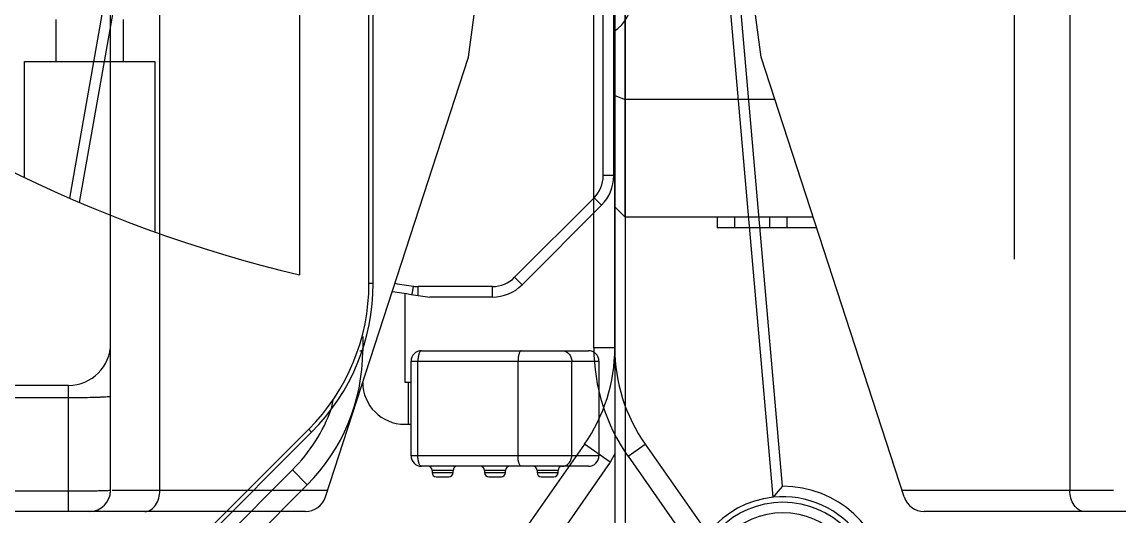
# Model space of a CAD drawing. Header units: millimetres. Extents: x -97344 to -49824, y -57049 to -40247.
# Drawn here: x -64317.9 to -64265.7, y -52851.6 to -52828.1 of the extents above; entities that cross this region are included whole.
import ezdxf

# ---------------------------------------------------------------- set-up
doc = ezdxf.new("R2010")
doc.units = ezdxf.units.MM
doc.header["$LTSCALE"] = 200
doc.linetypes.add('DOT_CENTER', pattern=[14, 12, -1, 0, -1])
for name, color, linetype in [('1', 7, 'Continuous'), ('DIM', 3, 'Continuous'), ('LAY0001', 7, 'Continuous'), ('LAY0012', 7, 'Continuous')]:
    doc.layers.add(name, color=color, linetype=linetype)

# ---------------------------------------------------------------- blocks, each defined once
blk = doc.blocks.new('23-D1020-B_EXTRUSION-MAIN-BODY_BASESTAND-0_5m_Absen-PL__363', base_point=(418.75, -61.98))
at = {"color": 7, "linetype": 'Continuous'}
for p, q in [((419.25, 9.52), (419.25, -47.48)), ((418.75, 9.02), (418.75, -46.98)), ((907.05, -28.338), (907.05, 2.777)), ((907.25, -28.338), (907.25, 2.777)), ((426.282, -38.505), (423.246, -3.803)), ((426.738, -37.98), (423.857, -5.058)), ((880.538, -58.91), (904.18, -35.268)), ((880.679, -59.051), (904.321, -35.409)), ((426.738, -37.98), (426.507, -38.239)), ((426.507, -38.239), (426.282, -38.505))]:
    blk.add_line(p, q, dxfattribs=at)
at = {"color": 140, "linetype": 'Continuous'}
for p, q in [((907.25, -28.338), (907.05, -28.338)), ((904.321, -35.409), (904.18, -35.268))]:
    blk.add_line(p, q, dxfattribs=at)
at = {"color": 7, "linetype": 'Continuous'}
for centre, radius, start, end in [((897.25, -28.338), 9.8, 315, 0), ((897.25, -28.338), 10, 315, 0), ((426.75, -42.98), 5, 279.8574, 90.1426), ((426.75, -42.98), 4.5, 95.9756, 274.0244), ((426.75, -42.98), 4.5, 274.0244, 95.9756)]:
    blk.add_arc(centre, radius, start, end, dxfattribs=at)
blk = doc.blocks.new('23-D1023-B_CURAVLE-PLATE-RIGHT_Absen-PL__364', base_point=(865.652, -91.98))
at = {"color": 7, "linetype": 'Continuous'}
for p, q in [((917.75, -31.394), (917.75, -11.839)), ((918.75, -31.394), (918.75, -11.839)), ((906.75, -30.852), (906.75, -31.545)), ((905.268, -34.281), (905.337, -33.889)), ((920.197, -35.983), (927.871, -46.942)), ((919.378, -36.556), (927.051, -47.516)), ((903.407, -37.202), (896.319, -44.29)), ((904.114, -37.909), (897.026, -44.997))]:
    blk.add_line(p, q, dxfattribs=at)
at = {"color": 140, "linetype": 'Continuous'}
for p, q in [((906.612, -31.545), (906.75, -31.545)), ((918.75, -31.394), (917.75, -31.394)), ((919.378, -36.556), (920.197, -35.983)), ((904.114, -37.909), (903.407, -37.202))]:
    blk.add_line(p, q, dxfattribs=at)
at = {"color": 7, "linetype": 'Continuous'}
for centre, radius, start, end in [((897.75, -31.545), 9, 315, 0), ((926.75, -31.394), 9, 180, 215), ((926.75, -31.394), 8, 180, 215), ((897.75, -31.545), 8, 314.9999, 339.9999)]:
    blk.add_arc(centre, radius, start, end, dxfattribs=at)
blk = doc.blocks.new('CAP-SCREW-CYLINDRICAL-HEAD_DIN-912_M5x16_DIN-912_A2-70_STAINLESS-STEEL_3__370', base_point=(422.5, -47.23))
at = {"color": 7, "linetype": 'Continuous'}
for p, q in [((426.75, -40.671), (424.75, -41.826)), ((428.75, -41.826), (426.75, -40.671)), ((424.75, -41.826), (424.75, -44.135)), ((428.75, -44.135), (428.75, -41.826)), ((424.75, -44.135), (426.75, -45.29)), ((426.75, -45.29), (428.75, -44.135))]:
    blk.add_line(p, q, dxfattribs=at)
blk.add_circle((426.75, -42.98), 4.25, dxfattribs=at)
at = {"color": 140, "linetype": 'Continuous'}
blk.add_circle((426.75, -42.98), 3.75, dxfattribs=at)
at = {"color": 7, "linetype": 'Continuous'}
for start, end in [(90, 150), (30, 90), (150, 210), (330, 30), (210, 270), (270, 330)]:
    blk.add_arc((426.75, -42.98), 2.309, start, end, dxfattribs=at)
blk = doc.blocks.new('Top1', base_point=(668.75, -75.52))
at = {"color": 7, "linetype": 'Continuous'}
for p, q in [((417.303, -35.983), (386.007, -80.678)), ((418.75, -36.446), (418.532, -36.843)), ((418.532, -36.843), (387.236, -81.539))]:
    blk.add_line(p, q, dxfattribs=at)
at = {"color": 140, "linetype": 'Continuous'}
blk.add_line((418.532, -36.843), (417.303, -35.983), dxfattribs=at)
at = {"color": 7, "linetype": 'Continuous'}
blk.add_arc((410.75, -31.394), 8, 325, 0, dxfattribs=at)
at = {"layer": '1', "color": 1, "linetype": 'DOT_CENTER'}
for p, q in [((418.75, 43.169), (418.75, -93.98)), ((918.75, 43.169), (918.75, -93.98))]:
    blk.add_line(p, q, dxfattribs=at)
for name, p in [('23-D1020-B_EXTRUSION-MAIN-BODY_BASESTAND-0_5m_Absen-PL__363', (418.75, -61.98)), ('23-D1023-B_CURAVLE-PLATE-RIGHT_Absen-PL__364', (865.652, -91.98)), ('CAP-SCREW-CYLINDRICAL-HEAD_DIN-912_M5x16_DIN-912_A2-70_STAINLESS-STEEL_3__370', (422.5, -47.23))]:
    blk.add_blockref(name, p)
blk = doc.blocks.new('*U1521')
blk.add_blockref('Top1', (0, -50.114))
blk = doc.blocks.new('*U1522')
at = {"layer": 'DIM', "color": 0, "linetype": 'ByBlock', "lineweight": -2, "transparency": 16777216}
for p in [(5000, 0), (5500, 0)]:
    blk.add_blockref('*U1521', p, dxfattribs=at)
blk = doc.blocks.new('2250')
at = {"color": 7, "linetype": 'Continuous'}
for p, q in [((-45111.781, -64477.34), (-45111.781, -64433.34)), ((-45566.123, -64433.84), (-45566.123, -64477.34)), ((-45109.439, -64477.34), (-45109.439, -64433.84)), ((-45587.781, -64463.84), (-45587.781, -64438.84)), ((-45587.281, -64464.34), (-45587.281, -64438.84)), ((-45580.818, -64456.724), (-45583.18, -64438.786)), ((-45094.743, -64456.724), (-45092.381, -64438.784)), ((-45088.331, -64462.361), (-45088.331, -64438.84)), ((-45087.831, -64462.361), (-45087.831, -64438.84)), ((-45574.006, -64477.649), (-45580.818, -64456.724)), ((-45101.556, -64477.649), (-45094.743, -64456.724)), ((-45587.781, -64458.547), (-45587.281, -64458.736)), ((-45580.163, -64458.736), (-45587.281, -64458.736)), ((-45087.831, -64462.361), (-45088.331, -64462.361)), ((-45088.77, -64463.422), (-45092.549, -64467.2)), ((-45088.77, -64463.422), (-45088.417, -64463.775)), ((-45587.781, -64463.84), (-45587.281, -64464.34)), ((-45088.417, -64463.775), (-45092.195, -64467.554)), ((-45578.339, -64464.34), (-45587.281, -64464.34)), ((-45582.912, -64464.34), (-45582.912, -64464.84)), ((-45582.083, -64464.34), (-45582.083, -64464.84)), ((-45580.426, -64464.34), (-45580.426, -64464.84)), ((-45579.597, -64464.34), (-45579.597, -64464.84)), ((-45578.176, -64464.84), (-45582.912, -64464.84)), ((-45097.429, -64468.018), (-45097.369, -64467.623)), ((-45093.609, -64467.64), (-45097.146, -64467.64)), ((-45097.146, -64468.06), (-45097.146, -64467.64)), ((-45093.609, -64468.14), (-45093.609, -64467.64)), ((-45092.195, -64467.554), (-45092.549, -64467.2)), ((-45097.781, -64467.956), (-45097.781, -64472.19)), ((-45093.609, -64468.14), (-45096.585, -64468.14)), ((-45096.981, -64470.69), (-45089.034, -64470.69)), ((-45097.481, -64471.19), (-45088.534, -64471.19)), ((-45097.481, -64475.69), (-45097.481, -64471.19)), ((-45097.152, -64475.69), (-45097.152, -64471.19)), ((-45092.388, -64475.69), (-45092.388, -64471.19)), ((-45089.831, -64475.69), (-45089.831, -64471.19)), ((-45088.534, -64471.19), (-45088.534, -64475.69)), ((-45113.781, -64472.34), (-45127.042, -64472.34)), ((-45113.781, -64478.34), (-45113.781, -64472.34)), ((-45097.781, -64472.19), (-45097.481, -64472.19)), ((-45097.608, -64474.19), (-45097.608, -64472.19)), ((-45127.042, -64472.919), (-45113.781, -64472.919)), ((-45097.781, -64474.19), (-45097.481, -64474.19)), ((-45088.534, -64475.69), (-45097.481, -64475.69)), ((-45089.034, -64476.19), (-45096.981, -64476.19)), ((-45095.481, -64476.39), (-45096.481, -64476.39)), ((-45096.481, -64476.39), (-45096.481, -64476.49)), ((-45096.481, -64476.49), (-45095.481, -64476.49)), ((-45095.481, -64476.49), (-45095.481, -64476.39)), ((-45092.981, -64476.39), (-45093.981, -64476.39)), ((-45093.981, -64476.39), (-45093.981, -64476.49)), ((-45093.981, -64476.49), (-45092.981, -64476.49)), ((-45092.981, -64476.49), (-45092.981, -64476.39)), ((-45090.481, -64476.39), (-45091.481, -64476.39)), ((-45091.481, -64476.39), (-45091.481, -64476.49)), ((-45091.481, -64476.49), (-45090.481, -64476.49)), ((-45090.481, -64476.49), (-45090.481, -64476.39)), ((-45096.281, -64476.69), (-45095.681, -64476.69)), ((-45093.781, -64476.69), (-45093.181, -64476.69)), ((-45091.281, -64476.69), (-45090.681, -64476.69)), ((-45564.053, -64477.34), (-45574.106, -64477.34)), ((-45113.781, -64477.375), (-45143.926, -64477.375)), ((-45113.565, -64477.374), (-45113.781, -64477.375)), ((-45101.455, -64477.34), (-45111.712, -64477.34)), ((-45532.14, -64478.34), (-45573.055, -64478.34)), ((-45102.507, -64478.34), (-45143.421, -64478.34))]:
    blk.add_line(p, q, dxfattribs=at)
for centre, radius, start, end in [((-45088.931, -64453.84), 2, 303.3765, 56.6235), ((-45089.831, -64462.361), 1.5, 315, 360), ((-45089.831, -64462.361), 2, 315, 360), ((-45087.781, -64403.84), 64.5, 260.66292, 261.45092), ((-45097.146, -64466.14), 1.5, 261.4509, 270), ((-45093.609, -64466.14), 1.5, 270, 315), ((-45093.609, -64466.14), 2, 270, 315), ((-45087.781, -64403.84), 64.9, 260.61002, 262.20303), ((-45113.781, -64470.34), 2, 270, 0), ((-45096.981, -64471.19), 0.5, 90, 180), ((-45089.034, -64471.19), 0.5, 0, 90), ((-45097.781, -64472.19), 2, 180.1762, 270), ((-45096.981, -64475.69), 0.5, 180, 270), ((-45089.034, -64475.69), 0.5, 270, 360), ((-45096.681, -64476.39), 0.2, 0, 90), ((-45096.281, -64476.49), 0.2, 180, 270), ((-45095.681, -64476.49), 0.2, 270, 360), ((-45095.281, -64476.39), 0.2, 90, 180), ((-45094.181, -64476.39), 0.2, 0, 90), ((-45093.781, -64476.49), 0.2, 180, 270), ((-45093.181, -64476.49), 0.2, 270, 360), ((-45092.781, -64476.39), 0.2, 90, 180), ((-45091.681, -64476.39), 0.2, 0, 90), ((-45091.281, -64476.49), 0.2, 180, 270), ((-45090.681, -64476.49), 0.2, 270, 360), ((-45090.281, -64476.39), 0.2, 90, 180), ((-45112.781, -64477.34), 1, 270, 0), ((-45573.055, -64477.34), 1, 198.0343, 270), ((-45102.507, -64477.34), 1, 270, 341.9657)]:
    blk.add_arc(centre, radius, start, end, dxfattribs=at)
for points, knots in [([(-45096.981, -64470.69), (-45096.992, -64470.69), (-45097.018, -64470.698), (-45097.05, -64470.73), (-45097.079, -64470.777), (-45097.104, -64470.839), (-45097.125, -64470.915), (-45097.146, -64471.032), (-45097.152, -64471.126), (-45097.152, -64471.19)], [0, 0, 0, 0, 0.062159, 0.139024, 0.237291, 0.358003, 0.498961, 0.656372, 1, 1, 1, 1]), ([(-45092.217, -64470.69), (-45092.229, -64470.69), (-45092.255, -64470.698), (-45092.287, -64470.73), (-45092.316, -64470.777), (-45092.341, -64470.839), (-45092.362, -64470.915), (-45092.383, -64471.032), (-45092.388, -64471.126), (-45092.388, -64471.19)], [0, 0, 0, 0, 0.062158, 0.139022, 0.237287, 0.357998, 0.498953, 0.656362, 1, 1, 1, 1]), ([(-45090.299, -64470.69), (-45090.238, -64470.69), (-45090.113, -64470.716), (-45089.958, -64470.829), (-45089.855, -64470.995), (-45089.831, -64471.125), (-45089.831, -64471.19)], [0, 0, 0, 0, 0.242442, 0.489338, 0.742474, 1, 1, 1, 1]), ([(-45113.781, -64472.919), (-45113.651, -64472.919), (-45113.18, -64472.917), (-45112.708, -64472.91), (-45112.366, -64472.898)], [0, 0, 0, 0, 0.274371, 1, 1, 1, 1]), ([(-45112.366, -64472.898), (-45112.309, -64472.896), (-45112.137, -64472.889), (-45111.964, -64472.882), (-45111.85, -64472.867)], [0, 0, 0, 0, 0.332921, 1, 1, 1, 1]), ([(-45111.85, -64472.867), (-45111.833, -64472.865), (-45111.815, -64472.86), (-45111.781, -64472.855), (-45111.781, -64472.849)], [0, 0, 0, 0, 0.726733, 1, 1, 1, 1]), ([(-45096.981, -64476.19), (-45096.992, -64476.19), (-45097.018, -64476.181), (-45097.05, -64476.15), (-45097.079, -64476.102), (-45097.104, -64476.04), (-45097.125, -64475.965), (-45097.146, -64475.847), (-45097.152, -64475.754), (-45097.152, -64475.69)], [0, 0, 0, 0, 0.062159, 0.139024, 0.237291, 0.358003, 0.498961, 0.656373, 1, 1, 1, 1]), ([(-45092.217, -64476.19), (-45092.229, -64476.19), (-45092.255, -64476.181), (-45092.287, -64476.15), (-45092.316, -64476.102), (-45092.341, -64476.04), (-45092.362, -64475.965), (-45092.383, -64475.847), (-45092.388, -64475.754), (-45092.388, -64475.69)], [0, 0, 0, 0, 0.062158, 0.139022, 0.237287, 0.357998, 0.498953, 0.656362, 1, 1, 1, 1]), ([(-45090.299, -64476.19), (-45090.238, -64476.19), (-45090.113, -64476.163), (-45089.958, -64476.05), (-45089.855, -64475.884), (-45089.831, -64475.754), (-45089.831, -64475.69)], [0, 0, 0, 0, 0.242442, 0.489338, 0.742474, 1, 1, 1, 1]), ([(-45565.416, -64478.34), (-45565.609, -64478.34), (-45566.03, -64478.042), (-45566.123, -64477.585), (-45566.123, -64477.34)], [0, 0, 0, 0, 0.440241, 1, 1, 1, 1]), ([(-45111.781, -64477.34), (-45111.781, -64477.351), (-45111.851, -64477.338), (-45111.925, -64477.36), (-45112.098, -64477.356), (-45112.308, -64477.365), (-45112.575, -64477.367), (-45112.998, -64477.372), (-45113.333, -64477.374), (-45113.565, -64477.374)], [0, 0, 0, 0, 0.01906, 0.074639, 0.165058, 0.287308, 0.437258, 0.609918, 1, 1, 1, 1]), ([(-45110.146, -64478.34), (-45109.953, -64478.34), (-45109.532, -64478.042), (-45109.439, -64477.585), (-45109.439, -64477.34)], [0, 0, 0, 0, 0.440241, 1, 1, 1, 1])]:
    blk.add_open_spline(points, degree=3, knots=knots, dxfattribs=at)
at = {"layer": 'LAY0001', "color": 7, "linetype": 'Continuous'}
for p, q in [((-45113.724, -64463.438), (-45107.623, -64428.84)), ((-45113.252, -64463.641), (-45107.116, -64428.84)), ((-45102.781, -64428.84), (-45102.781, -64467.085)), ((-45114.381, -64454.94), (-45114.381, -64456.94)), ((-45111.181, -64454.94), (-45111.181, -64456.94)), ((-45115.881, -64456.94), (-45109.681, -64456.94)), ((-45115.881, -64462.452), (-45115.881, -64456.94)), ((-45109.681, -64456.94), (-45109.681, -64465.039))]:
    blk.add_line(p, q, dxfattribs=at)
blk.add_arc((-45087.781, -64403.84), 65, 203.70253, 256.65764, dxfattribs=at)
at = {"layer": 'LAY0012', "color": 7, "linetype": 'Continuous'}
blk.add_line((-45568.781, -64430.199), (-45568.781, -64466.337), dxfattribs=at)
blk = doc.blocks.new('*U1514')
at = {"layer": 'DIM', "color": 3}
blk.add_blockref('2250', (45347.11, 64440.647), dxfattribs=at)
blk = doc.blocks.new('*U1516')
at = {"layer": 'DIM', "color": 0, "linetype": 'ByBlock', "lineweight": -2, "transparency": 16777216}
for p in [(5000, 0), (5500, 0)]:
    blk.add_blockref('*U1514', p, dxfattribs=at)

msp = doc.modelspace()

# ---------------------------------------------------------------- block references
at = {"layer": 'DIM', "color": 3}
for name, p in [('*U1522', (-69539.665, -52837.614)), ('*U1516', (-69548.994, -52813.697))]:
    msp.add_blockref(name, p, dxfattribs=at)

doc.saveas('drawing.dxf')
